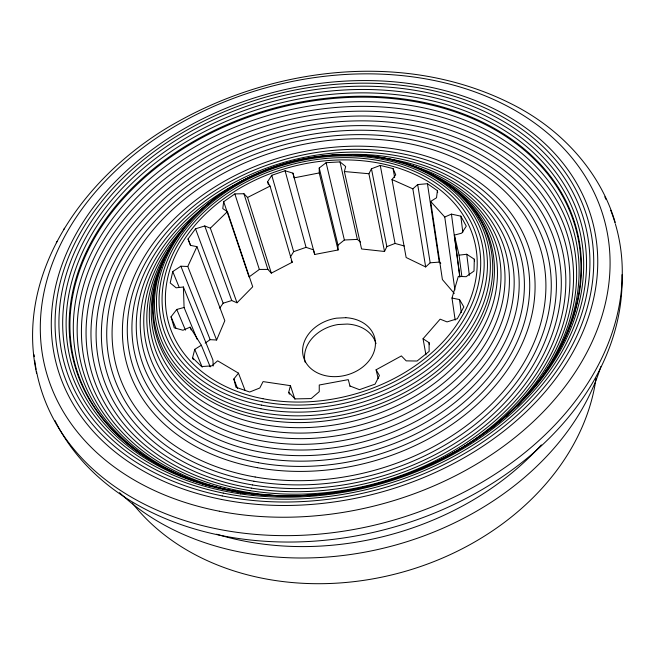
<?xml version="1.0" encoding="UTF-8"?>
<svg xmlns="http://www.w3.org/2000/svg" width="655" height="655" viewBox="0 0 655 655"><rect width="100%" height="100%" fill="white"/><g stroke="black" fill="none" stroke-linecap="round" stroke-linejoin="round"><path stroke-width="0.98" d="M440.79 263.269L439.235 262.106L430.171 262.802L425.676 266.945L412.846 188.836L417.702 184.563L427.437 183.711L437.384 190.638L436.533 197.761L430.671 201.437L444.753 217.01L451.442 214.119L460.817 216.15L466.286 226.172L461.718 233.155L454.398 235.112L459.057 255.155L466.745 254.263L474.302 259.2L474.015 271.047L466.09 276.697L458.328 276.377L451.999 298.05L455.151 320.074M425.676 266.945L406.141 257.513L392.001 179.535L395.735 174.828L393.057 168.581L380.268 165.42L371.45 168.777L386.835 246.632L384.526 251.479L361.56 248.965L344.374 171.536L345.676 166.501L340.01 161.9L326.116 162.694L319.231 167.991L319.231 172.936L294.193 177.841L292.941 173.149L285.081 170.758L271.76 175.311L267.584 181.82L270.056 186.102L292.212 262.262L271.326 273.135L247.557 197.466L243.938 193.741L234.834 193.896L223.691 201.699L222.757 208.593L227.424 211.631L252.715 286.775L237.012 302.79L231.739 300.547L223.142 303.2L219.736 308.153M205.162 343.073L210.165 339.658L216.625 340.019L187.78 266.487L180.878 266.208L172.748 271.563L170.194 282.952L176.146 287.823L183.392 286.988L212.908 359.98L213.219 365.981M193.381 359.669L192.586 357.794L194.756 349.344L201.331 345.218L190.065 327.173L182.966 330.243L174.246 327.803L171.029 316.807L176.768 309.447L184.08 307.482L183.392 286.988M289.354 394.244L288.708 392.32L290.427 385.656L263.064 381.603L259.814 387.989L249.67 392.026L235.947 387.236L233.843 378.991L238.469 373.154L217.632 360.807L211.884 365.867L201.593 366.563L192.586 357.794M216.625 340.019L224.812 320.729L196.942 246.657L190.589 245.371L188.026 238.993L195.509 228.8L204.745 225.967L210.337 228.177L237.012 302.79M187.78 266.487L196.942 246.657M615.143 222.282C600.962 174.091 565.429 134.16 522.141 109.631L520.864 108.877C415.507 50.762 281.814 63.961 178.921 121.109C90.718 169.227 14.017 267.821 36.565 373.219M384.526 251.479L368.921 173.739L371.45 168.777M56.314 242.751L57.067 241.417M63.74 229.512L64.46 228.243M290.304 257.21L293.645 251.651L306.057 247.353L313.45 249.825L314.695 254.468L338.062 249.989L337.996 245.109L319.231 167.991M425.938 354.863L423.056 338.766L440.127 319.157L447.054 321.9L457.305 318.748L463.846 306.925L459.515 299.564L451.999 298.05M210.337 228.177L227.424 211.631M337.996 245.109L344.366 239.992L357.368 239.411L360.422 242.047M271.326 273.135L267.879 269.41L259.355 269.442L249.039 276.959L223.691 201.699M378.172 378.647L376.093 369.788L401.4 355.927L406.198 360.864L417.071 361.028L429.148 351.383L429.066 342.68L423.056 338.766M247.557 197.466L270.056 186.102M386.835 246.632L395.047 243.447L404.258 245.977M344.374 171.536L368.921 173.739M349.975 386L359.456 389.676L375.053 384.133L379.425 375.561L376.093 369.788M392.001 179.535L412.846 188.836M288.708 392.32L295.02 398.895L311.182 398.567L319.247 391.674L319.247 385.009L348.272 379.638L350.098 386.475M454.292 293.456L442.395 279.554L430.671 201.437M291.262 260.559L292.212 262.262M171.029 316.807L175.851 328.04M176.768 309.447L185.447 330.112M194.756 349.344L202.231 367.201M190.065 327.173L191.227 329.973M184.08 307.482L197.27 339.495M201.331 345.218L210.222 366.898M172.748 271.563L179.265 287.52M180.878 266.208L210.165 339.658M233.843 378.991L237.536 388.448M238.469 373.154L245.011 390.241M188.026 238.993L190.564 245.641M195.509 228.8L223.142 303.2M204.745 225.967L231.739 300.547M290.427 385.656L294.906 399.149M234.834 193.896L259.355 269.442M243.938 193.741L267.879 269.41M267.584 181.82L268.435 184.751M271.76 175.311L293.645 251.651M285.081 170.758L306.057 247.353M292.941 173.149L314.695 254.468M319.231 172.936L338.062 249.989M326.116 162.694L344.366 239.992M340.01 161.9L357.368 239.411M380.268 165.42L395.047 243.447M393.057 168.581L394.67 177.595M429.066 342.68L429.41 344.686M417.702 184.563L430.171 262.802M427.437 183.711L439.235 262.106M437.384 190.638L437.671 192.652M444.753 217.01L454.906 289.944M459.515 299.564L461.284 312.582M454.398 235.112L459.892 276.5M451.442 214.119L459.826 277.237M459.057 255.155L461.816 276.238M460.817 216.15L462.815 232.198M466.745 254.263L469.348 275.378M474.302 259.2L474.539 261.214M338.119 154.891A194.273 147.039 -15 0 1 502.794 346.159A194.273 147.039 -15 0 1 193.143 425.914A194.273 147.039 -15 0 1 248.114 178.078M249.842 177.276A194.273 147.039 -15 0 1 258.561 173.493M330.554 155.522A194.273 147.039 -15 0 1 334.337 155.178M381.529 157.806A189.721 143.429 -15 0 1 492.789 352.382A189.721 143.429 -15 0 1 210.902 429.827A189.721 143.429 -15 0 1 205.138 206.268M206.693 205.064A189.721 143.429 -15 0 1 208.257 203.877M377.616 157.347A189.721 143.429 -15 0 1 379.581 157.568M408.81 164.732A185.529 140.055 -15 0 1 483.21 356.779A185.529 140.055 -15 0 1 220.653 428.345A185.529 140.055 -15 0 1 186.02 225.459M425.57 171.643A181.754 136.985 -15 0 1 474.449 359.39A181.754 136.985 -15 0 1 225.418 424.473A181.754 136.985 -15 0 1 177.939 236.365M421.894 170.194A181.754 136.985 -15 0 1 424.661 171.274M300.031 495.941A245.502 185.373 -15 0 1 106.47 254.893A245.502 185.373 -15 0 1 486.018 146.09A245.502 185.373 -15 0 1 456.748 451.017M455.905 451.524A245.502 185.373 -15 0 1 446.489 456.895M311.936 495.475A245.502 185.373 -15 0 1 308.947 495.639M243.701 493.043A249.702 188.231 -15 0 1 112.938 234.449A249.702 188.231 -15 0 1 481.409 137.992A249.702 188.231 -15 0 1 491.733 428.108M211.057 486.297A253.444 190.703 -15 0 1 112.832 226.122A253.444 190.703 -15 0 1 467.875 126.399A253.444 190.703 -15 0 1 524.393 398.289M521.077 401.908A253.444 190.703 -15 0 1 517.663 405.486M508.37 414.574A253.444 190.703 -15 0 1 506.143 416.629M391.805 159.673A172.371 128.929 -15 0 1 467.105 339.888A172.371 128.929 -15 0 1 214.119 399.935A172.371 128.929 -15 0 1 208.904 203.083M210.435 201.846A172.371 128.929 -15 0 1 217.525 196.467M219.138 195.313A172.371 128.929 -15 0 1 228.276 189.205M230.838 187.608A172.371 128.929 -15 0 1 233.426 186.053M234.294 185.545A172.371 128.929 -15 0 1 236.922 184.03M238.69 183.04A172.371 128.929 -15 0 1 243.152 180.641M253.207 175.696A172.371 128.929 -15 0 1 255.065 174.844M256.94 174.017A172.371 128.929 -15 0 1 259.757 172.805M261.648 172.011A172.371 128.929 -15 0 1 271.227 168.319M272.112 168.007A172.371 128.929 -15 0 1 276.533 166.485M281.879 164.782A172.371 128.929 -15 0 1 289.985 162.465M302.741 159.46A172.371 128.929 -15 0 1 304.575 159.091M309.168 158.232A172.371 128.929 -15 0 1 311.01 157.912M313.778 157.47A172.371 128.929 -15 0 1 315.62 157.192M318.395 156.799A172.371 128.929 -15 0 1 320.238 156.561M323.193 156.209A172.371 128.929 -15 0 1 326.247 155.89M331.332 155.448A172.371 128.929 -15 0 1 334.386 155.235M343.515 154.867A172.371 128.929 -15 0 1 351.596 154.867M361.617 155.292A172.371 128.929 -15 0 1 364.606 155.513M367.578 155.775A172.371 128.929 -15 0 1 371.524 156.201M373.489 156.439A172.371 128.929 -15 0 1 390.855 159.46M192.627 480.451A256.686 192.742 -15 0 1 111.792 219.687A256.686 192.742 -15 0 1 460.858 118.629A256.686 192.742 -15 0 1 539.957 379.892M538.77 381.472A256.686 192.742 -15 0 1 532.114 389.799M530.222 392.042A256.686 192.742 -15 0 1 527.635 395.006M518.809 404.495A256.686 192.742 -15 0 1 517.393 405.928M208.577 485.732A256.686 192.742 -15 0 1 201.92 483.668M196.303 481.777A256.686 192.742 -15 0 1 193.544 480.786M311.06 495.049A259.364 194.314 -15 0 1 111.334 213.047A259.364 194.314 -15 0 1 552.967 181.017A259.364 194.314 -15 0 1 313.074 494.902M446.8 184.03A175.696 131.901 -15 0 1 462.225 357.892A175.696 131.901 -15 0 1 239.362 418.602A175.696 131.901 -15 0 1 163.398 261.239M443.632 181.992A175.696 131.901 -15 0 1 445.179 182.974M441.282 180.133A178.463 134.25 -15 0 1 466.958 360.16A178.463 134.25 -15 0 1 234.097 422.172A178.463 134.25 -15 0 1 167.271 253.1M170.251 248.27A178.463 134.25 -15 0 1 171.291 246.673M438.809 178.758A178.463 134.25 -15 0 1 440.455 179.675M457.992 192.611A173.509 129.977 -15 0 1 348.689 416.891A173.509 129.977 -15 0 1 164.094 259.626M168.253 251.577A173.509 129.977 -15 0 1 169.252 249.817M170.284 248.065A173.509 129.977 -15 0 1 171.348 246.321M174.86 240.893A173.509 129.977 -15 0 1 175.917 239.362M182.098 231.1A173.509 129.977 -15 0 1 183.285 229.635M437.72 178.176A173.509 129.977 -15 0 1 440.332 179.732M442.051 180.796A173.509 129.977 -15 0 1 455.749 190.703M596.017 378.5A253.387 201.175 -15 0 1 399.681 572.896A253.387 201.175 -15 0 1 132.294 503.015M600.889 366.497A276.099 213.104 -15 0 1 390.372 546.458A276.099 213.104 -15 0 1 119.529 492.625M541.366 444.868A264.833 204.245 -15 0 1 216.584 534.185M615.463 224.28A298.868 224.657 -15 0 1 380.858 523.599A298.868 224.657 -15 0 1 36.483 371.246M36.115 369.314A298.868 224.657 -15 0 1 34.748 360.577M34.289 356.68A298.868 224.657 -15 0 1 34.093 354.732M604.786 196.836A298.868 224.657 -15 0 1 606.055 199.48M610.706 210.28A298.868 224.657 -15 0 1 615.184 223.33M622.013 274.699A296.715 224.198 -15 0 1 383.805 529.854A296.715 224.198 -15 0 1 54.897 420.436M305.099 362.125A36.655 28.853 -15 0 1 338.136 324.52L347.396 324.053A36.655 28.853 -15 0 1 376.019 343.646M345.783 317.691L336.465 318.174A36.893 28.91 -15 0 0 307.203 364.548A36.893 28.91 -15 0 0 368.552 361.355A36.893 28.91 -15 0 0 345.783 317.691M259.282 457.468A199.104 150.83 -15 0 0 521.74 260.264A199.104 150.83 -15 0 0 203.459 202.133A199.104 150.83 -15 0 0 259.282 457.468M258.389 462.733A204.155 154.752 -15 0 0 526.898 259.953A204.155 154.752 -15 0 0 200.201 200.979A204.155 154.752 -15 0 0 258.389 462.733M257.382 467.703A209.346 158.747 -15 0 0 532.089 259.208A209.346 158.747 -15 0 0 196.737 199.431A209.346 158.747 -15 0 0 257.382 467.703M251.258 488.098A236.005 178.651 -15 0 0 557.38 250.349A236.005 178.651 -15 0 0 177.48 187.551A236.005 178.651 -15 0 0 251.258 488.098M249.866 490.611A240.917 182.164 -15 0 0 561.72 247.541A240.917 182.164 -15 0 0 173.616 184.432A240.917 182.164 -15 0 0 249.866 490.611M252.601 484.954A230.855 174.901 -15 0 0 552.697 252.83A230.855 174.901 -15 0 0 181.419 190.458A230.855 174.901 -15 0 0 252.601 484.954M253.894 481.228A225.516 170.955 -15 0 0 547.727 254.959A225.516 170.955 -15 0 0 185.373 193.11A225.516 170.955 -15 0 0 253.894 481.228M255.131 476.996A220.072 166.886 -15 0 0 542.553 256.695A220.072 166.886 -15 0 0 189.287 195.477A220.072 166.886 -15 0 0 255.131 476.996M261.37 405.093A165.052 123.05 -15 0 0 482.498 245.83A165.052 123.05 -15 0 0 220.956 195.591A165.052 123.05 -15 0 0 261.37 405.093M260.895 408.736A168.024 125.367 -15 0 0 485.707 246.288A168.024 125.367 -15 0 0 219.261 195.386A168.024 125.367 -15 0 0 260.895 408.736M262.982 398.723A158.305 117.957 -15 0 0 475.677 246.526A158.305 117.957 -15 0 0 225.197 197.679A158.305 117.957 -15 0 0 262.982 398.723M262.074 401.695A161.752 120.536 -15 0 0 479.092 245.903A161.752 120.536 -15 0 0 222.97 196.361A161.752 120.536 -15 0 0 262.074 401.695M260.674 412.421A170.505 127.365 -15 0 0 488.548 247.262A170.505 127.365 -15 0 0 217.992 195.771A170.505 127.365 -15 0 0 260.674 412.421M222.242 495.925A273.413 204.057 -15 0 0 591.293 234.343A273.413 204.057 -15 0 0 159.664 147.506A273.413 204.057 -15 0 0 222.242 495.925M221.398 499.413A277.384 207.021 -15 0 0 595.207 233.507A277.384 207.021 -15 0 0 156.946 146.147A277.384 207.021 -15 0 0 221.398 499.413M219.343 511.211A289.207 216.044 -15 0 0 607.177 232.189A289.207 216.044 -15 0 0 149.045 143.224A289.207 216.044 -15 0 0 219.343 511.211M223.24 493.1A269.532 201.232 -15 0 0 587.6 235.685A269.532 201.232 -15 0 0 162.44 149.307A269.532 201.232 -15 0 0 223.24 493.1M241.572 492.716A262.688 196.467 -15 0 0 578.733 226.843A262.688 196.467 -15 0 0 154.383 163.783A262.688 196.467 -15 0 0 241.572 492.716M240.622 493.911A265.905 198.67 -15 0 0 581.46 224.575A265.905 198.67 -15 0 0 151.714 161.498A265.905 198.67 -15 0 0 240.622 493.911M242.555 492.429A260.027 194.732 -15 0 0 576.646 229.348A260.027 194.732 -15 0 0 156.742 166.239A260.027 194.732 -15 0 0 242.555 492.429"/></g></svg>
